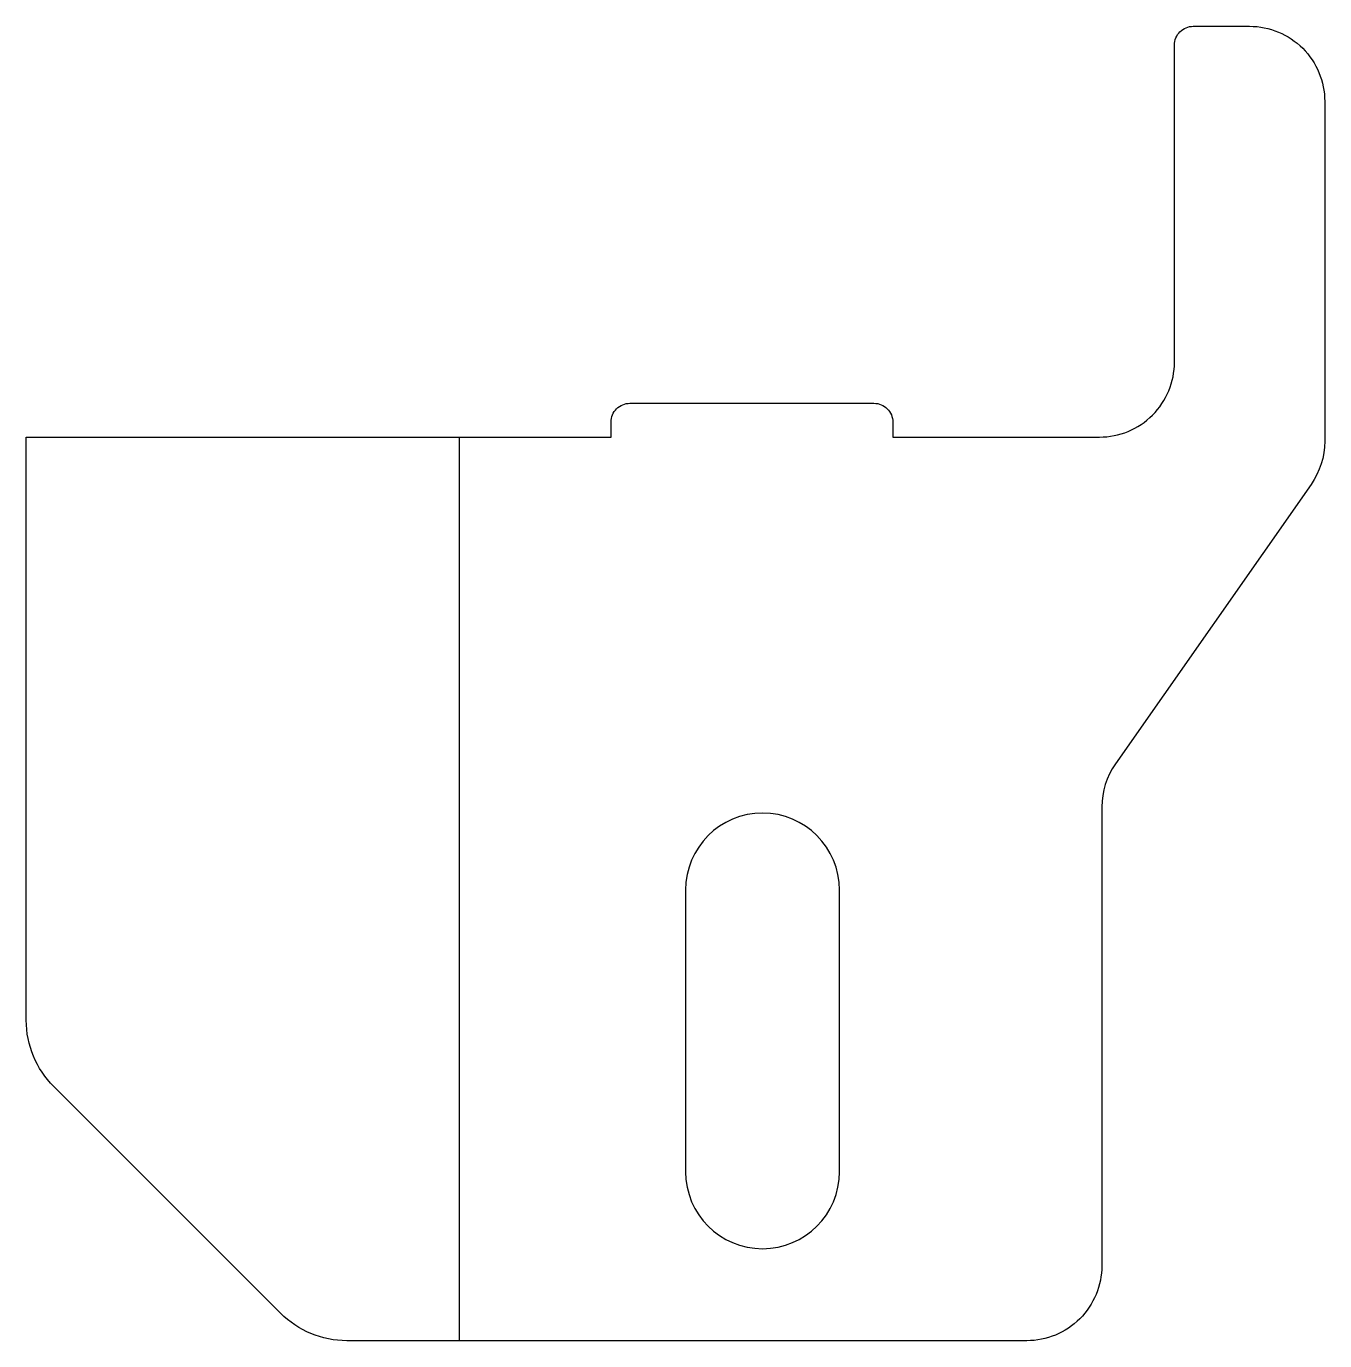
# Model space of a CAD drawing. Extents: x -21.1 to 48, y -48.1 to 21.9.
import ezdxf

# ---------------------------------------------------------------- set-up
doc = ezdxf.new("R2010")
doc.units = 0

msp = doc.modelspace()

# ---------------------------------------------------------------- linework, layer by layer
at = {"layer": '1'}
for points in [[(48, 17.877), (48, -0.225, -0.153915), (47.277, -2.519), (36.853, -17.405, 0.153915), (36.13, -19.699), (36.13, -44.123, -0.414214), (32.13, -48.123), (-4.069, -48.123, -0.198912), (-7.604, -46.658), (-19.675, -34.587, -0.198912), (-21.14, -31.051), (-21.14, 0), (10, 0), (10, 0.8, -0.414214), (11, 1.8), (24, 1.8, -0.414214), (25, 0.8), (25, 0), (36, 0, 0.414214), (40, 4), (40, 20.877, -0.414214), (41, 21.877), (44, 21.877, -0.414214)], [(22.165, -24.123, 1), (13.965, -24.123), (13.965, -39.123, 1), (22.165, -39.123)]]:
    msp.add_lwpolyline(points, format="xyb", close=True, dxfattribs=at)
at = {"layer": '2'}
msp.add_line((1.93, -48.123), (1.93, 0), dxfattribs=at)

doc.saveas('drawing.dxf')
